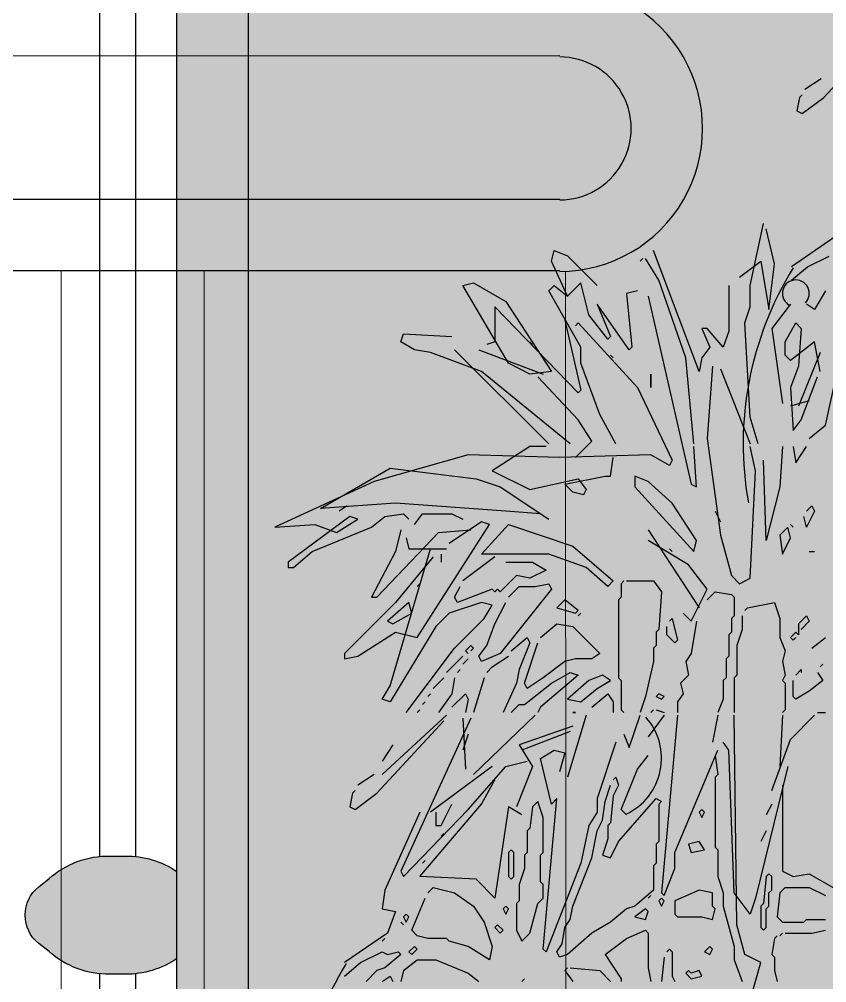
# Model space of a CAD drawing. Header units: millimetres. Extents: x 35877 to 3066687, y -650199 to -40525.
# Drawn here: x 147135.3 to 147146.61, y -179776.32 to -179762.84 of the extents above; entities that cross this region are included whole.
import ezdxf

# ---------------------------------------------------------------- set-up
doc = ezdxf.new("R2010")
doc.units = ezdxf.units.MM
doc.header["$MEASUREMENT"] = 0
for name, color, linetype, lineweight in [('A8_FURNITURE', 32, 'Continuous', 30), ('dim05', 1, 'Continuous', 13), ('Elevation 4.5', 206, 'Continuous', 5), ('FURNITURE', 32, 'Continuous', 9), ('NAME PLATE', 7, 'Continuous', 25)]:
    doc.layers.add(name, color=color, linetype=linetype, lineweight=lineweight)

# ---------------------------------------------------------------- blocks, each defined once
blk = doc.blocks.new('A$C76AA168E')
at = {"color": 116, "linetype": 'ByBlock', "true_color": 0x136734, "transparency": 33554687}
for p, q in [((234.45, 1202.68), (263.12, 1233.65)), ((233.3, 1210.71), (226.42, 1206.12)), ((224.12, 1202.68), (222.98, 1196.95)), ((225.27, 1203.83), (224.12, 1202.68)), ((224.12, 1202.68), (225.27, 1203.83)), ((225.27, 1195.8), (234.45, 1202.68)), ((222.98, 1196.95), (225.27, 1195.8)), ((203.03, 1122.5), (208.77, 1148.88)), ((213.35, 1131.67), (209.91, 1146.58)), ((239.04, 1143.03), (220.68, 1130.42)), ((118.15, 1132.82), (119.29, 1137.41)), ((119.29, 1137.41), (125.03, 1135.11)), ((125.03, 1135.11), (137.65, 1122.5)), ((181.24, 1085.79), (161.74, 1137.41)), ((125.03, 1117.91), (118.15, 1132.82)), ((157.15, 1133.97), (156, 1132.82)), ((156, 1132.82), (157.15, 1133.97)), ((164.03, 1124.79), (158.29, 1133.97)), ((198.44, 1125.94), (207.62, 1132.82)), ((207.62, 1132.82), (211.06, 1112.17)), ((211.06, 1112.17), (213.35, 1131.67)), ((227.56, 1130.42), (236.74, 1135)), ((220.68, 1124.68), (227.56, 1130.42)), ((80.29, 1122.5), (84.88, 1123.64)), ((84.88, 1123.64), (98.65, 1115.61)), ((130.77, 1123.64), (125.03, 1117.91)), ((134.21, 1109.88), (130.77, 1123.64)), ((175.5, 1091.53), (164.03, 1124.79)), ((99.79, 1089.23), (80.29, 1122.5)), ((117, 1120.2), (119.29, 1122.5)), ((130.77, 1096.11), (117, 1120.2)), ((119.29, 1122.5), (125.03, 1117.91)), ((154.85, 1120.2), (150.27, 1119.06)), ((150.27, 1119.06), (152.56, 1096.11)), ((193.85, 1122.5), (193.85, 1103)), ((203.03, 1113.32), (203.03, 1122.5)), ((235.15, 1120.2), (230.56, 1112.17)), ((98.65, 1115.61), (118.15, 1085.79)), ((159.44, 1117.91), (177.79, 1037.61)), ((94.06, 1113.32), (94.06, 1098.41)), ((129.62, 1076.61), (94.06, 1113.32)), ((151.41, 1094.97), (137.65, 1114.47)), ((137.65, 1114.47), (143.38, 1100.7)), ((200.74, 1106.44), (203.03, 1113.32)), ((220.24, 1114.47), (212.21, 1104.14)), ((230.56, 1112.17), (227.12, 1114.47)), ((123.88, 1107.58), (130.77, 1077.76)), ((128.47, 1105.29), (129.62, 1106.44)), ((129.62, 1106.44), (154.85, 1078.91)), ((142.24, 1099.56), (134.21, 1109.88)), ((203.03, 1066.29), (200.74, 1106.44)), ((217.94, 1098.41), (222.53, 1106.44)), ((222.53, 1106.44), (224.82, 1104.14)), ((184.68, 1104.14), (182.38, 1104.14)), ((182.38, 1104.14), (185.82, 1096.11)), ((191.56, 1096.11), (184.68, 1104.14)), ((193.85, 1103), (191.56, 1096.11)), ((212.21, 1104.14), (216.79, 1072.03)), ((224.82, 1104.14), (223.68, 1088.08)), ((53.91, 1098.41), (55.06, 1101.85)), ((59.65, 1094.97), (53.91, 1098.41)), ((55.06, 1101.85), (75.71, 1100.7)), ((94.06, 1098.41), (90.62, 1097.26)), ((108.97, 1098.41), (110.12, 1097.26)), ((143.38, 1100.7), (142.24, 1099.56)), ((217.94, 1092.67), (217.94, 1098.41)), ((230.56, 1098.41), (220.24, 1090.38)), ((232.85, 1085.79), (230.56, 1098.41)), ((66.53, 1093.82), (59.65, 1094.97)), ((76.85, 1094.97), (117, 1054.82)), ((87.18, 1094.97), (114.71, 1084.64)), ((130.77, 1089.23), (130.77, 1096.11)), ((152.56, 1096.11), (151.41, 1094.97)), ((185.82, 1096.11), (182.38, 1091.53)), ((88.32, 1085.79), (66.53, 1093.82)), ((143.38, 1092.67), (144.53, 1091.53)), ((178.94, 1054.82), (175.5, 1091.53)), ((182.38, 1091.53), (181.24, 1085.79)), ((220.24, 1090.38), (217.94, 1092.67)), ((232.85, 1093.82), (223.68, 1070.88)), ((126.18, 1054.82), (88.32, 1085.79)), ((108.97, 1084.64), (99.79, 1089.23)), ((118.15, 1085.79), (108.97, 1084.64)), ((138.79, 1067.44), (130.77, 1089.23)), ((186.97, 1088.08), (184.68, 1057.11)), ((190.41, 1086.94), (203.03, 1054.82)), ((223.68, 1088.08), (220.24, 1078.91)), ((129.62, 1065.14), (112.41, 1083.5)), ((160.59, 1084.64), (160.59, 1078.91)), ((160.59, 1078.91), (160.59, 1084.64)), ((224.82, 1065.14), (231.71, 1083.5)), ((235.15, 1062.85), (239.74, 1083.5)), ((130.77, 1077.76), (129.62, 1076.61)), ((154.85, 1078.91), (169.77, 1047.94)), ((220.24, 1078.91), (221.38, 1060.56)), ((106.68, 1070.88), (107.82, 1069.73)), ((228.27, 1073.17), (220.24, 1070.88)), ((145.68, 1054.82), (138.79, 1067.44)), ((206.47, 1054.82), (203.03, 1066.29)), ((135.35, 1055.97), (129.62, 1065.14)), ((221.38, 1060.56), (224.82, 1065.14)), ((228.27, 1057.11), (235.15, 1062.85)), ((184.68, 1057.11), (190.41, 1015.82)), ((108.97, 1053.67), (92.91, 1043.35)), ((115.85, 1053.67), (108.97, 1053.67)), ((128.47, 1049.08), (135.35, 1055.97)), ((180.09, 1036.47), (178.94, 1053.67)), ((205.32, 1043.35), (203.03, 1053.67)), ((216.79, 1053.67), (215.65, 1036.47)), ((221.38, 1053.67), (222.53, 1046.79)), ((222.53, 1046.79), (227.12, 1053.67)), ((82.59, 1050.23), (42.44, 1038.76)), ((121.59, 1049.08), (82.59, 1050.23)), ((160.59, 1050.23), (121.59, 1049.08)), ((143.38, 1041.06), (144.53, 1049.08)), ((168.62, 1045.64), (160.59, 1050.23)), ((169.77, 1047.94), (168.62, 1045.64)), ((209.91, 1013.53), (208.77, 1047.94)), ((19.5, 1027.29), (49.32, 1044.5)), ((49.32, 1044.5), (86.03, 1039.91)), ((92.91, 1043.35), (108.97, 1035.32)), ((123.88, 1037.61), (141.09, 1041.06)), ((141.09, 1041.06), (143.38, 1041.06)), ((153.71, 1041.06), (153.71, 1036.47)), ((159.44, 1038.76), (153.71, 1041.06)), ((203.03, 997.47), (205.32, 1043.35)), ((42.44, 1038.76), (0, 1019.26)), ((86.03, 1039.91), (96.35, 1036.47)), ((96.35, 1036.47), (117, 1022.7)), ((108.97, 1035.32), (129.62, 1039.91)), ((127.32, 1034.17), (123.88, 1037.61)), ((129.62, 1039.91), (133.06, 1035.32)), ((153.71, 1036.47), (178.94, 1008.94)), ((169.77, 1029.58), (159.44, 1038.76)), ((177.79, 1037.61), (180.09, 1036.47)), ((215.65, 1036.47), (209.91, 1013.53)), ((131.91, 1033.03), (127.32, 1034.17)), ((133.06, 1035.32), (131.91, 1033.03)), ((51.62, 1029.58), (19.5, 1027.29)), ((30.97, 1028.44), (27.53, 1026.14)), ((98.65, 1026.14), (51.62, 1029.58)), ((180.09, 1013.53), (169.77, 1029.58)), ((227.12, 1026.14), (229.41, 1028.44)), ((229.41, 1028.44), (230.56, 1026.14)), ((47.03, 1023.85), (55.06, 1025)), ((55.06, 1025), (57.35, 1022.7)), ((59.65, 1020.41), (63.09, 1025)), ((63.09, 1025), (75.71, 1025)), ((75.71, 1025), (80.29, 1022.7)), ((113.56, 1025), (98.65, 1026.14)), ((188.12, 1026.14), (190.41, 1021.55)), ((230.56, 1026.14), (227.12, 1019.26)), ((0, 1019.26), (17.21, 1020.41)), ((32.12, 1023.85), (5.74, 1004.35)), ((17.21, 1020.41), (26.38, 1016.97)), ((26.38, 1016.97), (35.56, 1022.7)), ((35.56, 1022.7), (32.12, 1023.85)), ((41.29, 1019.26), (47.03, 1023.85)), ((60.79, 972.23), (91.76, 1020.41)), ((88.32, 1021.55), (74.56, 1012.38)), ((91.76, 1020.41), (88.32, 1021.55)), ((88.32, 1007.79), (99.79, 1020.41)), ((99.79, 1020.41), (127.32, 1011.23)), ((220.24, 1020.41), (221.38, 1019.26)), ((227.12, 1019.26), (225.97, 1023.85)), ((16.06, 1008.94), (41.29, 1019.26)), ((43.59, 989.44), (69.97, 1016.97)), ((53.91, 1018.11), (51.62, 1008.94)), ((69.97, 1016.97), (83.74, 1018.11)), ((159.44, 1018.11), (181.24, 984.85)), ((190.41, 1015.82), (195, 998.61)), ((219.09, 1019.26), (215.65, 1015.82)), ((215.65, 1015.82), (216.79, 1007.79)), ((220.24, 1014.67), (219.09, 1019.26)), ((56.21, 1014.67), (57.35, 1010.08)), ((176.65, 1003.2), (159.44, 1013.53)), ((178.94, 1008.94), (180.09, 1013.53)), ((216.79, 1007.79), (220.24, 1014.67)), ((8.03, 1002.05), (16.06, 1008.94)), ((51.62, 1008.94), (41.29, 989.44)), ((49.32, 951.58), (66.53, 1010.08)), ((57.35, 1010.08), (73.41, 1010.08)), ((71.12, 1007.79), (71.12, 1004.35)), ((117, 1007.79), (88.32, 1007.79)), ((133.06, 1002.05), (117, 1007.79)), ((127.32, 1011.23), (144.53, 996.32)), ((168.62, 1010.08), (169.77, 1008.94)), ((228.27, 1008.94), (230.56, 1008.94)), ((5.74, 1004.35), (5.74, 1002.05)), ((67.68, 1006.64), (51.62, 987.14)), ((94.06, 1006.64), (80.29, 996.32)), ((98.65, 1004.35), (110.12, 1004.35)), ((110.12, 1004.35), (115.85, 1000.91)), ((5.74, 1002.05), (8.03, 1002.05)), ((115.85, 1000.91), (108.97, 997.47)), ((142.24, 994.03), (133.06, 1002.05)), ((184.68, 992.88), (176.65, 1003.2)), ((103.24, 998.61), (96.35, 991.73)), ((108.97, 997.47), (103.24, 998.61)), ((144.53, 996.32), (142.24, 994.03)), ((149.12, 996.32), (147.97, 995.17)), ((147.97, 995.17), (149.12, 996.32)), ((150.27, 996.32), (161.74, 996.32)), ((161.74, 996.32), (165.18, 991.73)), ((195, 998.61), (198.44, 995.17)), ((198.44, 995.17), (203.03, 997.47)), ((60.79, 994.03), (61.94, 995.17)), ((76.85, 989.44), (79.15, 994.03)), ((92.91, 992.88), (78, 987.14)), ((94.06, 991.73), (92.91, 992.88)), ((95.21, 992.88), (94.06, 991.73)), ((96.35, 991.73), (95.21, 992.88)), ((118.15, 992.88), (96.35, 965.35)), ((99.79, 989.44), (104.38, 994.03)), ((104.38, 994.03), (111.26, 994.03)), ((111.26, 994.03), (117, 995.17)), ((117, 995.17), (118.15, 992.88)), ((147.97, 995.17), (147.97, 989.44)), ((165.18, 991.73), (164.03, 975.67)), ((177.79, 979.11), (184.68, 992.88)), ((184.68, 988.29), (188.12, 991.73)), ((188.12, 991.73), (195, 990.58)), ((51.62, 987.14), (29.82, 965.35)), ((41.29, 989.44), (43.59, 989.44)), ((57.35, 987.14), (48.18, 979.11)), ((58.5, 982.55), (57.35, 987.14)), ((88.32, 987.14), (74.56, 982.55)), ((78, 987.14), (76.85, 989.44)), ((92.91, 986), (88.32, 987.14)), ((94.06, 977.97), (98.65, 987.14)), ((123.88, 988.29), (120.44, 984.85)), ((129.62, 983.7), (123.88, 988.29)), ((147.97, 989.44), (146.82, 988.29)), ((146.82, 988.29), (146.82, 955.03)), ((195, 990.58), (196.15, 989.44)), ((196.15, 989.44), (196.15, 981.41)), ((201.88, 984.85), (213.35, 987.14)), ((213.35, 987.14), (215.65, 980.26)), ((89.47, 980.26), (92.91, 986)), ((120.44, 984.85), (128.47, 982.55)), ((128.47, 982.55), (129.62, 983.7)), ((200.74, 983.7), (201.88, 984.85)), ((48.18, 979.11), (50.47, 977.97)), ((50.47, 977.97), (58.5, 982.55)), ((74.56, 982.55), (68.82, 976.82)), ((76.85, 967.64), (89.47, 980.26)), ((130.77, 982.55), (129.62, 981.41)), ((129.62, 981.41), (130.77, 982.55)), ((168.62, 979.11), (169.77, 980.26)), ((169.77, 980.26), (172.06, 971.08)), ((174.35, 982.55), (177.79, 979.11)), ((180.09, 979.11), (177.79, 965.35)), ((196.15, 981.41), (195, 980.26)), ((195, 980.26), (195, 974.53)), ((199.59, 981.41), (199.59, 975.67)), ((215.65, 980.26), (215.65, 972.23)), ((223.68, 977.97), (227.12, 981.41)), ((228.27, 979.11), (224.82, 975.67)), ((227.12, 981.41), (228.27, 979.11)), ((68.82, 976.82), (49.32, 944.7)), ((90.62, 968.79), (94.06, 977.97)), ((113.56, 972.23), (120.44, 977.97)), ((120.44, 977.97), (127.32, 976.82)), ((127.32, 976.82), (138.79, 965.35)), ((164.03, 975.67), (162.88, 974.53)), ((167.47, 973.38), (167.47, 976.82)), ((199.59, 975.67), (197.29, 968.79)), ((223.68, 977.97), (223.68, 973.38)), ((35.56, 964.2), (51.62, 974.53)), ((51.62, 974.53), (60.79, 972.23)), ((100.94, 966.5), (107.82, 972.23)), ((107.82, 972.23), (108.97, 969.94)), ((162.88, 974.53), (162.88, 968.79)), ((170.91, 969.94), (167.47, 973.38)), ((172.06, 971.08), (170.91, 969.94)), ((195, 974.53), (193.85, 973.38)), ((193.85, 973.38), (193.85, 964.2)), ((215.65, 972.23), (217.94, 966.5)), ((222.53, 974.53), (220.24, 972.23)), ((220.24, 972.23), (221.38, 971.08)), ((221.38, 971.08), (222.53, 972.23)), ((223.68, 973.38), (222.53, 974.53)), ((229.41, 967.64), (235.15, 972.23)), ((34.41, 969.94), (33.26, 968.79)), ((33.26, 968.79), (34.41, 969.94)), ((56.21, 940.11), (76.85, 967.64)), ((81.44, 966.5), (83.74, 968.79)), ((82.59, 965.35), (81.44, 966.5)), ((81.44, 966.5), (82.59, 965.35)), ((83.74, 968.79), (84.88, 967.64)), ((84.88, 967.64), (83.74, 966.5)), ((87.18, 964.2), (90.62, 968.79)), ((108.97, 969.94), (104.38, 958.47)), ((106.68, 952.73), (112.41, 969.94)), ((162.88, 968.79), (161.74, 967.64)), ((161.74, 967.64), (161.74, 961.91)), ((197.29, 968.79), (197.29, 956.17)), ((217.94, 966.5), (216.79, 961.91)), ((29.82, 965.35), (29.82, 963.05)), ((29.82, 963.05), (35.56, 964.2)), ((73.41, 957.32), (80.29, 964.2)), ((80.29, 960.76), (82.59, 963.05)), ((88.32, 961.91), (87.18, 964.2)), ((96.35, 965.35), (88.32, 961.91)), ((92.91, 959.61), (99.79, 964.2)), ((128.47, 963.05), (123.88, 961.91)), ((135.35, 963.05), (128.47, 963.05)), ((138.79, 965.35), (135.35, 963.05)), ((177.79, 965.35), (175.5, 961.91)), ((193.85, 964.2), (192.71, 963.05)), ((192.71, 963.05), (192.71, 955.03)), ((78, 957.32), (79.15, 958.47)), ((90.62, 957.32), (92.91, 959.61)), ((104.38, 958.47), (103.24, 952.73)), ((123.88, 961.91), (114.71, 955.03)), ((161.74, 961.91), (158.29, 947)), ((175.5, 961.91), (176.65, 956.17)), ((216.79, 961.91), (217.94, 956.17)), ((222.53, 956.17), (224.82, 958.47)), ((224.82, 958.47), (224.82, 957.32)), ((232.85, 959.61), (234, 960.76)), ((67.68, 950.44), (72.26, 955.03)), ((76.85, 955.03), (75.71, 948.14)), ((89.47, 955.03), (84.88, 940.11)), ((114.71, 955.03), (107.82, 950.44)), ((129.62, 956.17), (113.56, 942.41)), ((118.15, 952.73), (126.18, 957.32)), ((126.18, 957.32), (129.62, 956.17)), ((139.94, 956.17), (134.21, 953.88)), ((143.38, 953.88), (139.94, 956.17)), ((146.82, 955.03), (147.97, 953.88)), ((176.65, 956.17), (173.21, 952.73)), ((192.71, 955.03), (191.56, 953.88)), ((197.29, 956.17), (196.15, 955.03)), ((196.15, 955.03), (196.15, 940.11)), ((217.94, 956.17), (216.79, 953.88)), ((231.71, 957.32), (234, 953.88)), ((45.88, 945.85), (49.32, 951.58)), ((103.24, 952.73), (97.5, 940.11)), ((106.68, 943.55), (118.15, 952.73)), ((107.82, 950.44), (106.68, 952.73)), ((134.21, 953.88), (125.03, 945.85)), ((130.77, 944.7), (137.65, 950.44)), ((137.65, 950.44), (143.38, 953.88)), ((147.97, 953.88), (147.97, 941.26)), ((173.21, 952.73), (174.35, 948.14)), ((191.56, 953.88), (191.56, 945.85)), ((216.79, 953.88), (217.94, 952.73)), ((217.94, 952.73), (217.94, 941.26)), ((221.38, 947), (221.38, 953.88)), ((234, 953.88), (228.27, 949.29)), ((65.38, 947), (66.53, 948.14)), ((75.71, 948.14), (69.97, 940.11)), ((75.71, 942.41), (81.44, 948.14)), ((81.44, 948.14), (82.59, 945.85)), ((135.35, 942.41), (142.24, 948.14)), ((142.24, 948.14), (144.53, 944.7)), ((158.29, 947), (156, 940.11)), ((164.03, 948.14), (162.88, 947)), ((162.88, 947), (165.18, 945.85)), ((166.32, 947), (164.03, 948.14)), ((165.18, 945.85), (166.32, 947)), ((174.35, 948.14), (172.06, 944.7)), ((222.53, 945.85), (221.38, 947)), ((228.27, 949.29), (222.53, 945.85)), ((49.32, 944.7), (45.88, 945.85)), ((63.09, 943.55), (64.24, 944.7)), ((82.59, 945.85), (81.44, 940.11)), ((100.94, 940.11), (104.38, 943.55)), ((104.38, 943.55), (106.68, 943.55)), ((113.56, 942.41), (112.41, 940.11)), ((125.03, 945.85), (130.77, 944.7)), ((144.53, 944.7), (144.53, 940.11)), ((172.06, 944.7), (172.06, 940.11)), ((191.56, 945.85), (189.27, 940.11)), ((73.41, 938.97), (45.88, 913.73)), ((83.74, 937.82), (53.91, 872.44)), ((61.94, 941.26), (60.79, 940.11)), ((60.79, 940.11), (61.94, 941.26)), ((80.29, 937.82), (81.44, 916.03)), ((111.26, 938.97), (84.88, 913.73)), ((133.06, 938.97), (125.03, 912.58)), ((128.47, 940.11), (127.32, 940.11)), ((127.32, 940.11), (128.47, 940.11)), ((147.97, 941.26), (149.12, 940.11)), ((151.41, 925.2), (156, 938.97)), ((166.32, 938.97), (159.44, 929.79)), ((161.74, 941.26), (160.59, 940.11)), ((160.59, 940.11), (161.74, 941.26)), ((162.88, 941.26), (166.32, 940.11)), ((172.06, 938.97), (165.18, 863.26)), ((189.27, 938.97), (186.97, 927.5)), ((197.29, 849.5), (196.15, 938.97)), ((216.79, 938.97), (215.65, 917.17)), ((217.94, 941.26), (216.79, 940.11)), ((220.24, 928.64), (230.56, 938.97)), ((231.71, 940.11), (235.15, 940.11)), ((43.59, 905.7), (72.26, 936.67)), ((127.32, 934.38), (104.38, 926.35)), ((82.59, 930.94), (80.29, 924.05)), ((126.18, 932.08), (105.53, 924.05)), ((149.12, 930.94), (151.41, 925.2)), ((50.47, 926.35), (45.88, 919.47)), ((104.38, 926.35), (110.12, 917.17)), ((145.68, 927.5), (137.65, 903.41)), ((193.85, 924.05), (191.56, 927.5)), ((212.21, 906.85), (220.24, 928.64)), ((113.56, 920.61), (119.29, 924.05)), ((119.29, 924.05), (123.88, 922.91)), ((123.88, 922.91), (121.59, 914.88)), ((154.85, 916.03), (159.44, 921.76)), ((170.91, 880.47), (189.27, 924.05)), ((188.12, 921.76), (189.27, 913.73)), ((196.15, 863.26), (193.85, 924.05)), ((92.91, 917.17), (66.53, 897.67)), ((82.59, 898.82), (98.65, 917.17)), ((98.65, 917.17), (107.82, 919.47)), ((110.12, 917.17), (103.24, 899.97)), ((118.15, 901.11), (113.56, 920.61)), ((219.09, 917.17), (205.32, 860.97)), ((42.44, 913.73), (35.56, 909.14)), ((147.97, 898.82), (154.85, 916.03)), ((189.27, 913.73), (188.12, 912.58)), ((88.32, 901.11), (94.06, 911.44)), ((141.09, 902.26), (143.38, 909.14)), ((144.53, 911.44), (145.68, 912.58)), ((146.82, 909.14), (144.53, 904.55)), ((145.68, 912.58), (146.82, 909.14)), ((188.12, 912.58), (188.12, 882.76)), ((216.79, 909.14), (216.79, 872.44)), ((33.26, 905.7), (32.12, 899.97)), ((34.41, 906.85), (33.26, 905.7)), ((33.26, 905.7), (34.41, 906.85)), ((34.41, 898.82), (43.59, 905.7)), ((61.94, 870.14), (88.32, 901.11)), ((71.12, 891.94), (75.71, 901.11)), ((112.41, 902.26), (110.12, 899.97)), ((114.71, 895.38), (112.41, 902.26)), ((114.71, 839.17), (120.44, 903.41)), ((120.44, 903.41), (118.15, 901.11)), ((137.65, 903.41), (137.65, 897.67)), ((139.94, 894.23), (141.09, 902.26)), ((144.53, 904.55), (143.38, 893.08)), ((146.82, 885.05), (162.88, 903.41)), ((162.88, 903.41), (165.18, 902.26)), ((165.18, 902.26), (164.03, 901.11)), ((164.03, 901.11), (164.03, 885.05)), ((212.21, 901.11), (209.91, 896.53)), ((32.12, 899.97), (34.41, 898.82)), ((61.94, 897.67), (47.03, 864.41)), ((55.06, 870.14), (82.59, 898.82)), ((68.82, 897.67), (68.82, 891.94)), ((99.79, 899.97), (94.06, 860.97)), ((105.53, 896.53), (99.79, 899.97)), ((110.12, 899.97), (108.97, 890.79)), ((137.65, 897.67), (134.21, 891.94)), ((150.27, 896.53), (147.97, 898.82)), ((182.38, 898.82), (181.24, 897.67)), ((181.24, 897.67), (182.38, 895.38)), ((183.53, 897.67), (182.38, 898.82)), ((182.38, 895.38), (183.53, 897.67)), ((114.71, 880.47), (114.71, 895.38)), ((137.65, 889.64), (139.94, 894.23)), ((143.38, 893.08), (142.24, 891.94)), ((68.82, 891.94), (71.12, 891.94)), ((72.26, 888.5), (71.12, 887.35)), ((71.12, 887.35), (72.26, 888.5)), ((108.97, 890.79), (107.82, 889.64)), ((107.82, 889.64), (107.82, 880.47)), ((134.21, 891.94), (130.77, 875.88)), ((135.35, 878.17), (137.65, 889.64)), ((142.24, 891.94), (142.24, 886.2)), ((209.91, 889.64), (207.62, 885.05)), ((142.24, 886.2), (139.94, 879.32)), ((143.38, 878.17), (146.82, 885.05)), ((164.03, 885.05), (162.88, 883.91)), ((181.24, 885.05), (176.65, 883.91)), ((183.53, 881.61), (181.24, 885.05)), ((100.94, 881.61), (99.79, 880.47)), ((99.79, 880.47), (99.79, 870.14)), ((102.09, 880.47), (100.94, 881.61)), ((102.09, 870.14), (102.09, 880.47)), ((107.82, 880.47), (106.68, 879.32)), ((113.56, 879.32), (114.71, 880.47)), ((162.88, 883.91), (162.88, 875.88)), ((170.91, 873.58), (170.91, 880.47)), ((176.65, 883.91), (177.79, 880.47)), ((177.79, 880.47), (183.53, 881.61)), ((188.12, 882.76), (189.27, 881.61)), ((189.27, 881.61), (189.27, 870.14)), ((64.24, 877.03), (63.09, 875.88)), ((63.09, 875.88), (64.24, 877.03)), ((106.68, 879.32), (106.68, 873.58)), ((113.56, 867.85), (113.56, 879.32)), ((127.32, 857.53), (135.35, 878.17)), ((139.94, 879.32), (143.38, 878.17)), ((53.91, 872.44), (55.06, 870.14)), ((106.68, 873.58), (104.38, 866.7)), ((130.77, 875.88), (115.85, 838.02)), ((162.88, 875.88), (161.74, 874.73)), ((161.74, 874.73), (161.74, 864.41)), ((166.32, 862.11), (170.91, 873.58)), ((216.79, 872.44), (221.38, 870.14)), ((86.03, 869), (61.94, 870.14)), ((94.06, 860.97), (86.03, 869)), ((99.79, 870.14), (100.94, 869)), ((100.94, 869), (102.09, 870.14)), ((114.71, 866.7), (113.56, 867.85)), ((189.27, 870.14), (191.56, 863.26)), ((209.91, 870.14), (208.77, 858.67)), ((211.06, 871.29), (209.91, 870.14)), ((212.21, 870.14), (211.06, 871.29)), ((212.21, 864.41), (212.21, 870.14)), ((221.38, 870.14), (228.27, 871.29)), ((228.27, 871.29), (252.35, 857.53)), ((47.03, 864.41), (45.88, 856.38)), ((65.38, 863.26), (67.68, 865.55)), ((67.68, 865.55), (76.85, 863.26)), ((104.38, 866.7), (104.38, 859.82)), ((114.71, 860.97), (114.71, 866.7)), ((161.74, 864.41), (153.71, 857.53)), ((181.24, 864.41), (170.91, 859.82)), ((186.97, 863.26), (181.24, 864.41)), ((211.06, 863.26), (212.21, 864.41)), ((215.65, 863.26), (217.94, 865.55)), ((217.94, 865.55), (228.27, 865.55)), ((228.27, 865.55), (235.15, 862.11)), ((58.5, 847.2), (64.24, 860.97)), ((76.85, 863.26), (84.88, 857.53)), ((104.38, 859.82), (103.24, 858.67)), ((112.41, 858.67), (114.71, 860.97)), ((160.59, 862.11), (159.44, 860.97)), ((159.44, 860.97), (160.59, 862.11)), ((165.18, 860.97), (164.03, 859.82)), ((164.03, 859.82), (165.18, 857.53)), ((165.18, 863.26), (166.32, 862.11)), ((166.32, 859.82), (165.18, 860.97)), ((165.18, 857.53), (166.32, 859.82)), ((170.91, 859.82), (170.91, 854.08)), ((186.97, 857.53), (186.97, 863.26)), ((191.56, 863.26), (191.56, 857.53)), ((203.03, 854.08), (196.15, 863.26)), ((205.32, 860.97), (203.03, 854.08)), ((211.06, 857.53), (211.06, 863.26)), ((215.65, 863.26), (214.5, 852.94)), ((45.88, 856.38), (51.62, 855.23)), ((84.88, 857.53), (89.47, 850.64)), ((98.65, 857.53), (97.5, 856.38)), ((97.5, 856.38), (98.65, 854.08)), ((99.79, 856.38), (98.65, 857.53)), ((98.65, 854.08), (99.79, 856.38)), ((103.24, 858.67), (103.24, 847.2)), ((108.97, 846.05), (112.41, 858.67)), ((126.18, 851.79), (127.32, 857.53)), ((150.27, 856.38), (143.38, 850.64)), ((153.71, 857.53), (150.27, 856.38)), ((158.29, 856.38), (153.71, 852.94)), ((159.44, 855.23), (158.29, 856.38)), ((188.12, 856.38), (186.97, 857.53)), ((186.97, 851.79), (188.12, 856.38)), ((191.56, 857.53), (196.15, 840.32)), ((208.77, 858.67), (207.62, 857.53)), ((207.62, 857.53), (207.62, 848.35)), ((209.91, 856.38), (211.06, 857.53)), ((209.91, 848.35), (209.91, 856.38)), ((51.62, 855.23), (48.18, 846.05)), ((56.21, 854.08), (55.06, 852.94)), ((55.06, 852.94), (56.21, 850.64)), ((57.35, 852.94), (56.21, 854.08)), ((56.21, 850.64), (57.35, 852.94)), ((123.88, 848.35), (126.18, 851.79)), ((153.71, 852.94), (158.29, 851.79)), ((158.29, 851.79), (159.44, 855.23)), ((170.91, 854.08), (172.06, 852.94)), ((172.06, 852.94), (182.38, 852.94)), ((182.38, 852.94), (186.97, 851.79)), ((214.5, 852.94), (216.79, 850.64)), ((225.97, 850.64), (227.12, 851.79)), ((227.12, 851.79), (235.15, 851.79)), ((55.06, 849.5), (53.91, 850.64)), ((53.91, 850.64), (55.06, 849.5)), ((60.79, 844.91), (58.5, 847.2)), ((89.47, 850.64), (92.91, 840.32)), ((95.21, 849.5), (94.06, 848.35)), ((94.06, 848.35), (96.35, 846.05)), ((97.5, 847.2), (95.21, 849.5)), ((96.35, 846.05), (97.5, 847.2)), ((103.24, 847.2), (105.53, 842.61)), ((122.74, 841.47), (123.88, 848.35)), ((143.38, 850.64), (135.35, 846.05)), ((150.27, 843.76), (158.29, 847.2)), ((158.29, 847.2), (159.44, 846.05)), ((200.74, 836.88), (197.29, 849.5)), ((207.62, 848.35), (208.77, 847.2)), ((208.77, 847.2), (209.91, 848.35)), ((216.79, 850.64), (225.97, 850.64)), ((229.41, 846.05), (235.15, 847.2)), ((48.18, 846.05), (29.82, 833.44)), ((47.03, 843.76), (45.88, 842.61)), ((45.88, 842.61), (47.03, 843.76)), ((65.38, 843.76), (60.79, 844.91)), ((73.41, 843.76), (65.38, 843.76)), ((74.56, 842.61), (73.41, 843.76)), ((105.53, 842.61), (108.97, 846.05)), ((135.35, 846.05), (125.03, 836.88)), ((141.09, 836.88), (150.27, 843.76)), ((159.44, 846.05), (159.44, 831.14)), ((213.35, 843.76), (212.21, 836.88)), ((214.5, 844.91), (213.35, 843.76)), ((213.35, 843.76), (214.5, 844.91)), ((216.79, 846.05), (215.65, 844.91)), ((215.65, 844.91), (216.79, 846.05)), ((217.94, 846.05), (229.41, 846.05)), ((59.65, 840.32), (57.35, 838.02)), ((58.5, 836.88), (60.79, 839.17)), ((60.79, 839.17), (59.65, 840.32)), ((82.59, 840.32), (74.56, 842.61)), ((91.76, 834.58), (82.59, 840.32)), ((92.91, 840.32), (91.76, 834.58)), ((115.85, 838.02), (114.71, 839.17)), ((120.44, 838.02), (122.74, 841.47)), ((167.47, 838.02), (168.62, 839.17)), ((168.62, 839.17), (169.77, 838.02)), ((185.82, 840.32), (183.53, 838.02)), ((186.97, 839.17), (185.82, 840.32)), ((185.82, 836.88), (186.97, 839.17)), ((196.15, 840.32), (196.15, 834.58)), ((36.71, 833.44), (45.88, 838.02)), ((45.88, 838.02), (48.18, 836.88)), ((53.91, 836.88), (47.03, 831.14)), ((48.18, 836.88), (52.76, 838.02)), ((52.76, 838.02), (53.91, 836.88)), ((57.35, 838.02), (58.5, 836.88)), ((121.59, 835.73), (120.44, 838.02)), ((125.03, 836.88), (121.59, 835.73)), ((141.09, 836.88), (147.97, 826.55)), ((166.32, 835.73), (165.18, 825.41)), ((169.77, 838.02), (169.77, 827.7)), ((183.53, 838.02), (185.82, 836.88)), ((207.62, 833.44), (200.74, 836.88)), ((212.21, 836.88), (213.35, 835.73)), ((213.35, 835.73), (213.35, 830)), ((29.82, 827.7), (36.71, 833.44)), ((47.03, 831.14), (43.59, 830)), ((55.06, 830), (60.79, 834.58)), ((60.79, 834.58), (68.82, 834.58)), ((68.82, 834.58), (82.59, 828.85)), ((125.03, 831.14), (123.88, 830)), ((123.88, 830), (125.03, 831.14)), ((126.18, 831.14), (138.79, 830)), ((159.44, 831.14), (160.59, 825.41)), ((196.15, 834.58), (199.59, 825.41)), ((203.03, 817.38), (207.62, 833.44)), ((43.59, 830), (39, 825.41)), ((45.88, 825.41), (49.32, 827.7)), ((49.32, 827.7), (50.47, 825.41)), ((55.06, 830), (53.91, 825.41)), ((82.59, 828.85), (87.18, 825.41)), ((123.88, 830), (127.32, 825.41)), ((138.79, 830), (143.38, 825.41)), ((169.77, 827.7), (170.91, 825.41)), ((176.65, 830), (175.5, 828.85)), ((175.5, 828.85), (177.79, 826.55)), ((177.79, 828.85), (176.65, 830)), ((181.24, 830), (177.79, 828.85)), ((177.79, 826.55), (182.38, 827.7)), ((182.38, 827.7), (181.24, 830)), ((213.35, 830), (214.5, 825.41)), ((106.68, 826.55), (105.53, 825.41)), ((105.53, 825.41), (106.68, 826.55)), ((147.97, 826.55), (147.97, 825.41))]:
    blk.add_line(p, q, dxfattribs=at)
for centre, radius, start, end in [((343.42, 1054.71), 143.38, 148.3328, 190.0607), ((222.53, 1119.06), 5.74, 315, 243.4349), ((138.79, 920.61), 26.38, 295.4633, 41.6335), ((152.56, 757.73), 143.38, 148.3328, 190.0607)]:
    blk.add_arc(centre, radius, start, end, dxfattribs=at)

msp = doc.modelspace()

# ---------------------------------------------------------------- hatches: boundary and pattern name
at = {"layer": 'dim05', "lineweight": 0, "true_color": 0xa47149, "transparency": 33554630}
h = msp.add_hatch(color=35, dxfattribs=at)
h.dxf.hatch_style = 1
h.paths.add_polyline_path([(147148.672, -179749.261), (147140.51, -179749.261, 0.414214), (147137.51, -179752.261), (147137.51, -179785.461, 0.414214), (147140.51, -179788.461), (147148.676, -179788.461), (147148.676, -179787.461), (147140.51, -179787.461, -0.414214), (147138.51, -179785.461), (147138.51, -179752.261, -0.414214), (147140.51, -179750.261), (147148.672, -179750.261)])
h = msp.add_hatch(color=35, dxfattribs=at)
h.dxf.hatch_style = 1
h.paths.add_polyline_path([(147148.672, -179750.261), (147140.51, -179750.261, 0.414214), (147138.51, -179752.261), (147138.51, -179785.461, 0.414214), (147140.51, -179787.461), (147148.676, -179787.461)])
at = {"layer": 'Elevation 4.5', "lineweight": 0, "true_color": 0x000000, "transparency": 33554628}
h = msp.add_hatch(color=18, dxfattribs=at)
h.dxf.hatch_style = 1
h.paths.add_polyline_path([(147137.51, -179774.764, 0.154034), (147136.786, -179774.546), (147136.569, -179774.546, 0.186647), (147135.719, -179774.862), (147135.575, -179774.976, 0.229438), (147135.385, -179775.369, 0.233569), (147135.575, -179775.769), (147135.719, -179775.883, 0.186647), (147136.569, -179776.2), (147136.786, -179776.2, 0.154034), (147137.51, -179775.981)])
at = {"layer": 'NAME PLATE', "lineweight": 0, "true_color": 0x000000, "transparency": 33554687}
h = msp.add_hatch(color=18, dxfattribs=at)
h.dxf.hatch_style = 1
h.set_gradient(color1=(153, 155, 55), color2=(229, 232, 120), name='INVCYLINDER')
h.paths.add_polyline_path([(147142.929, -179724.433, 0.410988), (147137.892, -179719.451), (147137.892, -179762.397), (147142.929, -179762.394)], flags=17)
h.paths.add_polyline_path([(147142.929, -179766.411, 0.985229), (147142.867, -179762.413), (147137.892, -179762.397), (147137.892, -179789.358), (147113.83, -179789.358), (147113.83, -179719.451, 0.414244), (147108.847, -179724.433), (147108.8, -179789.383, 0.413988), (147113.8, -179794.387), (147137.849, -179794.405, 0.419656), (147142.958, -179789.378)])

# ---------------------------------------------------------------- linework, layer by layer
at = {"layer": 'A8_FURNITURE', "linetype": 'ByBlock', "transparency": 33554687}
for p, q in [((147119.869, -179763.362, 0.102), (147142.869, -179763.346)), ((147142.871, -179765.358), (147119.868, -179765.362, 0.102)), ((147142.871, -179766.358), (147119.869, -179766.362, 0.102))]:
    msp.add_line(p, q, dxfattribs=at)
at = {"layer": 'A8_FURNITURE', "linetype": 'ByBlock', "lineweight": 15, "transparency": 33554687}
for p, q in [((147135.887, -179789.327, -260.726), (147135.889, -179766.361, -175.147)), ((147142.947, -179766.363, -186.174), (147142.957, -179789.331, -264.874))]:
    msp.add_line(p, q, dxfattribs=at)
msp.add_lwpolyline([(147137.887, -179789.308), (147137.889, -179766.36)], dxfattribs=at)
at = {"layer": 'A8_FURNITURE', "linetype": 'ByBlock', "transparency": 33554687}
for radius in [2, 1]:
    msp.add_arc((147142.868, -179764.365), radius, 269.9841, 90, dxfattribs=at)
at = {"layer": 'Elevation 4.5', "color": 18, "lineweight": 30, "true_color": 0x000000, "transparency": 33554687}
for p, q in [((147136.428, -179759.466), (147136.428, -179774.552)), ((147136.928, -179759.466), (147136.928, -179774.552)), ((147136.428, -179776.193), (147136.428, -179790.204)), ((147136.928, -179776.193), (147136.928, -179790.204))]:
    msp.add_line(p, q, dxfattribs=at)
msp.add_lwpolyline([(147137.51, -179775.981, -0.154034), (147136.786, -179776.2), (147136.569, -179776.2, -0.186647), (147135.719, -179775.883), (147135.575, -179775.769, -0.229438), (147135.385, -179775.376), (147135.385, -179775.369, -0.229438), (147135.575, -179774.976), (147135.719, -179774.862, -0.186647), (147136.569, -179774.546), (147136.786, -179774.546, -0.154034), (147137.51, -179774.764)], format="xyb", dxfattribs=at)
at = {"layer": 'FURNITURE', "lineweight": 30, "transparency": 33554687}
for points in [[(147148.677, -179788.461), (147140.51, -179788.461, -0.414214), (147137.51, -179785.461), (147137.51, -179752.261, -0.414214), (147140.51, -179749.261), (147148.677, -179749.261)], [(147148.677, -179787.461), (147140.51, -179787.461, -0.414214), (147138.51, -179785.461), (147138.51, -179752.261, -0.414214), (147140.51, -179750.261), (147148.677, -179750.261)]]:
    msp.add_lwpolyline(points, format="xyb", dxfattribs=at)

# ---------------------------------------------------------------- block references
at = {"transparency": 33554687, "xscale": 0.03278214019380041, "yscale": 0.03278214019380041, "zscale": 0.03278214019380041}
msp.add_blockref('A$C76AA168E', (147138.878, -179803.359), dxfattribs=at)

doc.saveas('drawing.dxf')
